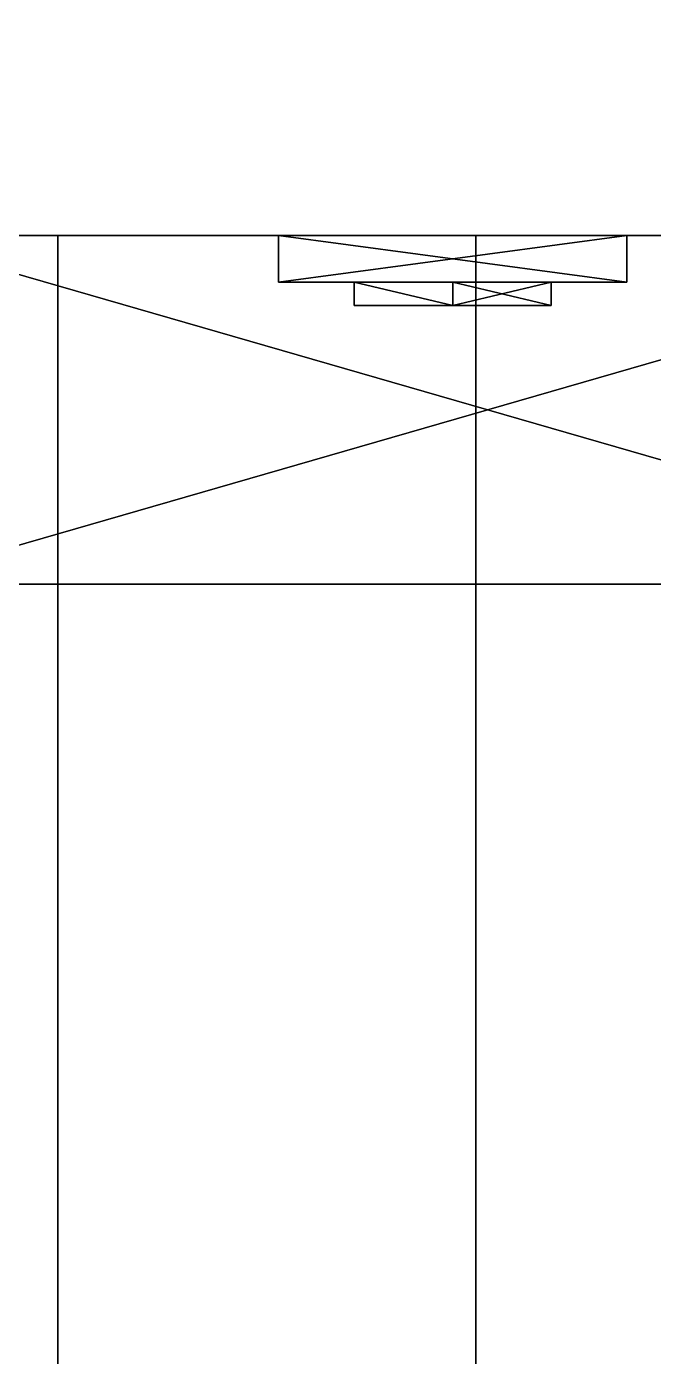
# Model space of a CAD drawing. Extents: x 0 to 5234, y -4951 to 0.
# Drawn here: x 4502.7 to 4529.6, y -2976.1 to -2918.8 of the extents above; entities that cross this region are included whole.
import ezdxf

# ---------------------------------------------------------------- set-up
doc = ezdxf.new("R2010")
doc.units = 0
for name, color, linetype in [('LAYER0', 7, 'CONTINUOUS'), ('LAYER127', 7, 'CONTINUOUS'), ('LAYER131', 7, 'CONTINUOUS'), ('LAYER134', 7, 'CONTINUOUS'), ('LAYER140', 7, 'CONTINUOUS'), ('LAYER184', 253, 'CONTINUOUS'), ('LAYER186', 253, 'CONTINUOUS'), ('LAYER188', 253, 'CONTINUOUS'), ('LAYER190', 253, 'CONTINUOUS'), ('LAYER192', 253, 'CONTINUOUS')]:
    doc.layers.add(name, color=color, linetype=linetype)

msp = doc.modelspace()

# ---------------------------------------------------------------- linework, layer by layer
at = {"layer": 'LAYER0', "invisible_edges": 1}
for points in [[(5234, 0), (0, -4951), (0, 0), (5234, 0)], [(5234, -4951, 5), (0, 0, 5), (0, -4951, 5), (5234, -4951, 5)], [(0, 0, 5), (5234, -4951, 5), (5234, 0, 5), (0, 0, 5)], [(0, -4951), (5234, 0), (5234, -4951), (0, -4951)]]:
    msp.add_3dface(points, dxfattribs=at)
at = {"layer": 'LAYER127', "invisible_edges": 1}
for points in [[(5064, -2909.831, 5), (4484, -2927.831, 5), (4484, -2909.831, 5), (5064, -2909.831, 5)], [(4484, -2927.831, 5), (5064, -2909.831, 5), (5064, -2927.831, 5), (4484, -2927.831, 5)], [(5064, -2927.831, 2355), (4484, -2909.831, 2355), (4484, -2927.831, 2355), (5064, -2927.831, 2355)], [(4484, -2909.831, 2355), (5064, -2927.831, 2355), (5064, -2909.831, 2355), (4484, -2909.831, 2355)], [(5064, -2927.831, 2355), (4484, -2927.831, 5), (5064, -2927.831, 5), (5064, -2927.831, 2355)], [(4484, -2927.831, 5), (5064, -2927.831, 2355), (4484, -2927.831, 2355), (4484, -2927.831, 5)]]:
    msp.add_3dface(points, dxfattribs=at)
at = {"layer": 'LAYER131', "invisible_edges": 1}
for points in [[(5064, -3827.171, 85), (4484, -2927.831, 85), (5064, -2927.831, 85), (5064, -3827.171, 85)], [(4484, -2927.831, 85), (5064, -3827.171, 85), (4484, -3827.171, 85), (4484, -2927.831, 85)], [(5064, -2927.831, 103), (4484, -2927.831, 85), (4484, -2927.831, 103), (5064, -2927.831, 103)], [(4484, -2927.831, 85), (5064, -2927.831, 103), (5064, -2927.831, 85), (4484, -2927.831, 85)], [(4484, -3827.171, 103), (5064, -2927.831, 103), (4484, -2927.831, 103), (4484, -3827.171, 103)], [(5064, -2927.831, 103), (4484, -3827.171, 103), (5064, -3827.171, 103), (5064, -2927.831, 103)]]:
    msp.add_3dface(points, dxfattribs=at)
at = {"layer": 'LAYER134', "invisible_edges": 1}
for points in [[(4504, -2927.831, 85), (4522, -2927.831, 5), (4504, -2927.831, 5), (4504, -2927.831, 85)], [(4522, -2927.831, 5), (4504, -2927.831, 85), (4522, -2927.831, 85), (4522, -2927.831, 5)], [(4504, -3827.171, 5), (4522, -2927.831, 5), (4522, -3827.171, 5), (4504, -3827.171, 5)], [(4522, -2927.831, 5), (4504, -3827.171, 5), (4504, -2927.831, 5), (4522, -2927.831, 5)], [(4504, -2927.831, 85), (4522, -3827.171, 85), (4522, -2927.831, 85), (4504, -2927.831, 85)], [(4522, -3827.171, 85), (4504, -2927.831, 85), (4504, -3827.171, 85), (4522, -3827.171, 85)], [(4504, -3827.171, 5), (4504, -2927.831, 85), (4504, -2927.831, 5), (4504, -3827.171, 5)], [(4504, -2927.831, 85), (4504, -3827.171, 5), (4504, -3827.171, 85), (4504, -2927.831, 85)], [(4522, -3827.171, 85), (4522, -2927.831, 5), (4522, -2927.831, 85), (4522, -3827.171, 85)], [(4522, -2927.831, 5), (4522, -3827.171, 85), (4522, -3827.171, 5), (4522, -2927.831, 5)]]:
    msp.add_3dface(points, dxfattribs=at)
at = {"layer": 'LAYER140', "invisible_edges": 1}
for points in [[(5064, -2927.831, 2354), (4484, -3827.171, 2354), (5064, -3827.171, 2354), (5064, -2927.831, 2354)], [(4484, -3827.171, 2354), (5064, -2927.831, 2354), (4484, -2927.831, 2354), (4484, -3827.171, 2354)], [(5064, -2927.831, 2354), (4484, -2927.831, 2336), (4484, -2927.831, 2354), (5064, -2927.831, 2354)], [(4484, -2927.831, 2336), (5064, -2927.831, 2354), (5064, -2927.831, 2336), (4484, -2927.831, 2336)], [(4484, -2927.831, 2336), (5064, -3827.171, 2336), (4484, -3827.171, 2336), (4484, -2927.831, 2336)], [(5064, -3827.171, 2336), (4484, -2927.831, 2336), (5064, -2927.831, 2336), (5064, -3827.171, 2336)]]:
    msp.add_3dface(points, dxfattribs=at)
at = {"layer": 'LAYER184'}
for points in [[(4548.5, -2927.831, 181.2174), (4496.5, -2942.831, 181.2174), (4496.5, -2927.831, 181.2174), (4548.5, -2927.831, 181.2174)], [(4548.5, -2942.831, 181.2174), (4496.5, -2942.831, 181.2174), (4548.5, -2927.831, 181.2174), (4548.5, -2942.831, 181.2174)], [(4496.5, -2927.831, 194.7826), (4548.5, -2942.831, 194.7826), (4548.5, -2927.831, 194.7826), (4496.5, -2927.831, 194.7826)], [(4496.5, -2942.831, 194.7826), (4548.5, -2942.831, 194.7826), (4496.5, -2927.831, 194.7826), (4496.5, -2942.831, 194.7826)], [(4528.5, -2927.831, 214), (4513.5, -2927.831, 214), (4513.5, -2929.831, 214), (4528.5, -2927.831, 214)], [(4528.5, -2929.831, 214), (4528.5, -2927.831, 214), (4513.5, -2929.831, 214), (4528.5, -2929.831, 214)], [(4513.5, -2927.831, 162), (4528.5, -2927.831, 162), (4528.5, -2929.831, 162), (4513.5, -2927.831, 162)], [(4513.5, -2929.831, 162), (4513.5, -2927.831, 162), (4528.5, -2929.831, 162), (4513.5, -2929.831, 162)], [(4513.5, -2929.831, 214), (4513.5, -2927.831, 214), (4513.5, -2927.831, 162), (4513.5, -2929.831, 214)], [(4513.5, -2929.831, 162), (4513.5, -2929.831, 214), (4513.5, -2927.831, 162), (4513.5, -2929.831, 162)], [(4528.5, -2927.831, 162), (4528.5, -2927.831, 214), (4528.5, -2929.831, 214), (4528.5, -2927.831, 162)], [(4528.5, -2929.831, 162), (4528.5, -2927.831, 162), (4528.5, -2929.831, 214), (4528.5, -2929.831, 162)], [(4528.5, -2929.831, 214), (4513.5, -2929.831, 214), (4513.5, -2929.831, 162), (4528.5, -2929.831, 214)], [(4528.5, -2929.831, 162), (4528.5, -2929.831, 214), (4513.5, -2929.831, 162), (4528.5, -2929.831, 162)], [(4516.76, -2929.831, 206.087), (4521, -2930.831, 201.2939), (4516.76, -2930.831, 206.087), (4516.76, -2929.831, 206.087)], [(4521, -2929.831, 201.2939), (4521, -2930.831, 201.2939), (4516.76, -2929.831, 206.087), (4521, -2929.831, 201.2939)], [(4516.76, -2929.831, 206.087), (4521, -2929.831, 201.2939), (4521, -2929.831, 210.88), (4516.76, -2929.831, 206.087)], [(4516.76, -2929.831, 206.087), (4521, -2930.831, 210.88), (4521, -2929.831, 210.88), (4516.76, -2929.831, 206.087)], [(4516.76, -2930.831, 206.087), (4521, -2930.831, 210.88), (4516.76, -2929.831, 206.087), (4516.76, -2930.831, 206.087)], [(4516.76, -2929.831, 169.913), (4521, -2930.831, 165.12), (4516.76, -2930.831, 169.913), (4516.76, -2929.831, 169.913)], [(4521, -2929.831, 165.12), (4521, -2930.831, 165.12), (4516.76, -2929.831, 169.913), (4521, -2929.831, 165.12)], [(4516.76, -2929.831, 169.913), (4521, -2929.831, 165.12), (4521, -2929.831, 174.7061), (4516.76, -2929.831, 169.913)], [(4516.76, -2929.831, 169.913), (4521, -2930.831, 174.7061), (4521, -2929.831, 174.7061), (4516.76, -2929.831, 169.913)], [(4516.76, -2930.831, 169.913), (4521, -2930.831, 174.7061), (4516.76, -2929.831, 169.913), (4516.76, -2930.831, 169.913)], [(4521, -2929.831, 201.2939), (4525.24, -2930.831, 206.087), (4521, -2930.831, 201.2939), (4521, -2929.831, 201.2939)], [(4525.24, -2929.831, 206.087), (4525.24, -2930.831, 206.087), (4521, -2929.831, 201.2939), (4525.24, -2929.831, 206.087)], [(4525.24, -2929.831, 206.087), (4521, -2930.831, 210.88), (4525.24, -2930.831, 206.087), (4525.24, -2929.831, 206.087)], [(4521, -2929.831, 210.88), (4521, -2930.831, 210.88), (4525.24, -2929.831, 206.087), (4521, -2929.831, 210.88)], [(4521, -2929.831, 201.2939), (4525.24, -2929.831, 206.087), (4521, -2929.831, 210.88), (4521, -2929.831, 201.2939)], [(4521, -2929.831, 165.12), (4525.24, -2930.831, 169.913), (4521, -2930.831, 165.12), (4521, -2929.831, 165.12)], [(4525.24, -2929.831, 169.913), (4525.24, -2930.831, 169.913), (4521, -2929.831, 165.12), (4525.24, -2929.831, 169.913)], [(4525.24, -2929.831, 169.913), (4521, -2930.831, 174.7061), (4525.24, -2930.831, 169.913), (4525.24, -2929.831, 169.913)], [(4521, -2929.831, 174.7061), (4521, -2930.831, 174.7061), (4525.24, -2929.831, 169.913), (4521, -2929.831, 174.7061)], [(4521, -2929.831, 165.12), (4525.24, -2929.831, 169.913), (4521, -2929.831, 174.7061), (4521, -2929.831, 165.12)], [(4516.76, -2930.831, 206.087), (4525.24, -2930.831, 206.087), (4521, -2930.831, 210.88), (4516.76, -2930.831, 206.087)], [(4521, -2930.831, 201.2939), (4525.24, -2930.831, 206.087), (4516.76, -2930.831, 206.087), (4521, -2930.831, 201.2939)], [(4516.76, -2930.831, 169.913), (4525.24, -2930.831, 169.913), (4521, -2930.831, 174.7061), (4516.76, -2930.831, 169.913)], [(4521, -2930.831, 165.12), (4525.24, -2930.831, 169.913), (4516.76, -2930.831, 169.913), (4521, -2930.831, 165.12)], [(4548.5, -2942.831, 181.2174), (4496.5, -2942.831, 194.7826), (4496.5, -2942.831, 181.2174), (4548.5, -2942.831, 181.2174)], [(4548.5, -2942.831, 194.7826), (4496.5, -2942.831, 194.7826), (4548.5, -2942.831, 181.2174), (4548.5, -2942.831, 194.7826)]]:
    msp.add_3dface(points, dxfattribs=at)
at = {"layer": 'LAYER186'}
for points in [[(4548.5, -2927.831, 697.2174), (4496.5, -2942.831, 697.2174), (4496.5, -2927.831, 697.2174), (4548.5, -2927.831, 697.2174)], [(4548.5, -2942.831, 697.2174), (4496.5, -2942.831, 697.2174), (4548.5, -2927.831, 697.2174), (4548.5, -2942.831, 697.2174)], [(4496.5, -2927.831, 710.7826), (4548.5, -2942.831, 710.7826), (4548.5, -2927.831, 710.7826), (4496.5, -2927.831, 710.7826)], [(4496.5, -2942.831, 710.7826), (4548.5, -2942.831, 710.7826), (4496.5, -2927.831, 710.7826), (4496.5, -2942.831, 710.7826)], [(4528.5, -2927.831, 730), (4513.5, -2927.831, 730), (4513.5, -2929.831, 730), (4528.5, -2927.831, 730)], [(4528.5, -2929.831, 730), (4528.5, -2927.831, 730), (4513.5, -2929.831, 730), (4528.5, -2929.831, 730)], [(4513.5, -2927.831, 678), (4528.5, -2927.831, 678), (4528.5, -2929.831, 678), (4513.5, -2927.831, 678)], [(4513.5, -2929.831, 678), (4513.5, -2927.831, 678), (4528.5, -2929.831, 678), (4513.5, -2929.831, 678)], [(4513.5, -2929.831, 730), (4513.5, -2927.831, 730), (4513.5, -2927.831, 678), (4513.5, -2929.831, 730)], [(4513.5, -2929.831, 678), (4513.5, -2929.831, 730), (4513.5, -2927.831, 678), (4513.5, -2929.831, 678)], [(4528.5, -2927.831, 678), (4528.5, -2927.831, 730), (4528.5, -2929.831, 730), (4528.5, -2927.831, 678)], [(4528.5, -2929.831, 678), (4528.5, -2927.831, 678), (4528.5, -2929.831, 730), (4528.5, -2929.831, 678)], [(4528.5, -2929.831, 730), (4513.5, -2929.831, 730), (4513.5, -2929.831, 678), (4528.5, -2929.831, 730)], [(4528.5, -2929.831, 678), (4528.5, -2929.831, 730), (4513.5, -2929.831, 678), (4528.5, -2929.831, 678)], [(4516.76, -2929.831, 722.087), (4521, -2930.831, 717.2939), (4516.76, -2930.831, 722.087), (4516.76, -2929.831, 722.087)], [(4521, -2929.831, 717.2939), (4521, -2930.831, 717.2939), (4516.76, -2929.831, 722.087), (4521, -2929.831, 717.2939)], [(4516.76, -2929.831, 722.087), (4521, -2929.831, 717.2939), (4521, -2929.831, 726.88), (4516.76, -2929.831, 722.087)], [(4516.76, -2929.831, 722.087), (4521, -2930.831, 726.88), (4521, -2929.831, 726.88), (4516.76, -2929.831, 722.087)], [(4516.76, -2930.831, 722.087), (4521, -2930.831, 726.88), (4516.76, -2929.831, 722.087), (4516.76, -2930.831, 722.087)], [(4516.76, -2929.831, 685.913), (4521, -2930.831, 681.12), (4516.76, -2930.831, 685.913), (4516.76, -2929.831, 685.913)], [(4521, -2929.831, 681.12), (4521, -2930.831, 681.12), (4516.76, -2929.831, 685.913), (4521, -2929.831, 681.12)], [(4516.76, -2929.831, 685.913), (4521, -2929.831, 681.12), (4521, -2929.831, 690.7061), (4516.76, -2929.831, 685.913)], [(4516.76, -2929.831, 685.913), (4521, -2930.831, 690.7061), (4521, -2929.831, 690.7061), (4516.76, -2929.831, 685.913)], [(4516.76, -2930.831, 685.913), (4521, -2930.831, 690.7061), (4516.76, -2929.831, 685.913), (4516.76, -2930.831, 685.913)], [(4521, -2929.831, 717.2939), (4525.24, -2930.831, 722.087), (4521, -2930.831, 717.2939), (4521, -2929.831, 717.2939)], [(4525.24, -2929.831, 722.087), (4525.24, -2930.831, 722.087), (4521, -2929.831, 717.2939), (4525.24, -2929.831, 722.087)], [(4525.24, -2929.831, 722.087), (4521, -2930.831, 726.88), (4525.24, -2930.831, 722.087), (4525.24, -2929.831, 722.087)], [(4521, -2929.831, 726.88), (4521, -2930.831, 726.88), (4525.24, -2929.831, 722.087), (4521, -2929.831, 726.88)], [(4521, -2929.831, 717.2939), (4525.24, -2929.831, 722.087), (4521, -2929.831, 726.88), (4521, -2929.831, 717.2939)], [(4521, -2929.831, 681.12), (4525.24, -2930.831, 685.913), (4521, -2930.831, 681.12), (4521, -2929.831, 681.12)], [(4525.24, -2929.831, 685.913), (4525.24, -2930.831, 685.913), (4521, -2929.831, 681.12), (4525.24, -2929.831, 685.913)], [(4525.24, -2929.831, 685.913), (4521, -2930.831, 690.7061), (4525.24, -2930.831, 685.913), (4525.24, -2929.831, 685.913)], [(4521, -2929.831, 690.7061), (4521, -2930.831, 690.7061), (4525.24, -2929.831, 685.913), (4521, -2929.831, 690.7061)], [(4521, -2929.831, 681.12), (4525.24, -2929.831, 685.913), (4521, -2929.831, 690.7061), (4521, -2929.831, 681.12)], [(4516.76, -2930.831, 722.087), (4525.24, -2930.831, 722.087), (4521, -2930.831, 726.88), (4516.76, -2930.831, 722.087)], [(4521, -2930.831, 717.2939), (4525.24, -2930.831, 722.087), (4516.76, -2930.831, 722.087), (4521, -2930.831, 717.2939)], [(4516.76, -2930.831, 685.913), (4525.24, -2930.831, 685.913), (4521, -2930.831, 690.7061), (4516.76, -2930.831, 685.913)], [(4521, -2930.831, 681.12), (4525.24, -2930.831, 685.913), (4516.76, -2930.831, 685.913), (4521, -2930.831, 681.12)], [(4548.5, -2942.831, 697.2174), (4496.5, -2942.831, 710.7826), (4496.5, -2942.831, 697.2174), (4548.5, -2942.831, 697.2174)], [(4548.5, -2942.831, 710.7826), (4496.5, -2942.831, 710.7826), (4548.5, -2942.831, 697.2174), (4548.5, -2942.831, 710.7826)]]:
    msp.add_3dface(points, dxfattribs=at)
at = {"layer": 'LAYER188'}
for points in [[(4548.5, -2927.831, 1213.217), (4496.5, -2942.831, 1213.217), (4496.5, -2927.831, 1213.217), (4548.5, -2927.831, 1213.217)], [(4548.5, -2942.831, 1213.217), (4496.5, -2942.831, 1213.217), (4548.5, -2927.831, 1213.217), (4548.5, -2942.831, 1213.217)], [(4496.5, -2927.831, 1226.783), (4548.5, -2942.831, 1226.783), (4548.5, -2927.831, 1226.783), (4496.5, -2927.831, 1226.783)], [(4496.5, -2942.831, 1226.783), (4548.5, -2942.831, 1226.783), (4496.5, -2927.831, 1226.783), (4496.5, -2942.831, 1226.783)], [(4528.5, -2927.831, 1246), (4513.5, -2927.831, 1246), (4513.5, -2929.831, 1246), (4528.5, -2927.831, 1246)], [(4528.5, -2929.831, 1246), (4528.5, -2927.831, 1246), (4513.5, -2929.831, 1246), (4528.5, -2929.831, 1246)], [(4513.5, -2927.831, 1194), (4528.5, -2927.831, 1194), (4528.5, -2929.831, 1194), (4513.5, -2927.831, 1194)], [(4513.5, -2929.831, 1194), (4513.5, -2927.831, 1194), (4528.5, -2929.831, 1194), (4513.5, -2929.831, 1194)], [(4513.5, -2929.831, 1246), (4513.5, -2927.831, 1246), (4513.5, -2927.831, 1194), (4513.5, -2929.831, 1246)], [(4513.5, -2929.831, 1194), (4513.5, -2929.831, 1246), (4513.5, -2927.831, 1194), (4513.5, -2929.831, 1194)], [(4528.5, -2927.831, 1194), (4528.5, -2927.831, 1246), (4528.5, -2929.831, 1246), (4528.5, -2927.831, 1194)], [(4528.5, -2929.831, 1194), (4528.5, -2927.831, 1194), (4528.5, -2929.831, 1246), (4528.5, -2929.831, 1194)], [(4528.5, -2929.831, 1246), (4513.5, -2929.831, 1246), (4513.5, -2929.831, 1194), (4528.5, -2929.831, 1246)], [(4528.5, -2929.831, 1194), (4528.5, -2929.831, 1246), (4513.5, -2929.831, 1194), (4528.5, -2929.831, 1194)], [(4516.76, -2929.831, 1238.087), (4521, -2930.831, 1233.294), (4516.76, -2930.831, 1238.087), (4516.76, -2929.831, 1238.087)], [(4521, -2929.831, 1233.294), (4521, -2930.831, 1233.294), (4516.76, -2929.831, 1238.087), (4521, -2929.831, 1233.294)], [(4516.76, -2929.831, 1238.087), (4521, -2929.831, 1233.294), (4521, -2929.831, 1242.88), (4516.76, -2929.831, 1238.087)], [(4516.76, -2929.831, 1238.087), (4521, -2930.831, 1242.88), (4521, -2929.831, 1242.88), (4516.76, -2929.831, 1238.087)], [(4516.76, -2930.831, 1238.087), (4521, -2930.831, 1242.88), (4516.76, -2929.831, 1238.087), (4516.76, -2930.831, 1238.087)], [(4516.76, -2929.831, 1201.913), (4521, -2930.831, 1197.12), (4516.76, -2930.831, 1201.913), (4516.76, -2929.831, 1201.913)], [(4521, -2929.831, 1197.12), (4521, -2930.831, 1197.12), (4516.76, -2929.831, 1201.913), (4521, -2929.831, 1197.12)], [(4516.76, -2929.831, 1201.913), (4521, -2929.831, 1197.12), (4521, -2929.831, 1206.706), (4516.76, -2929.831, 1201.913)], [(4516.76, -2929.831, 1201.913), (4521, -2930.831, 1206.706), (4521, -2929.831, 1206.706), (4516.76, -2929.831, 1201.913)], [(4516.76, -2930.831, 1201.913), (4521, -2930.831, 1206.706), (4516.76, -2929.831, 1201.913), (4516.76, -2930.831, 1201.913)], [(4521, -2929.831, 1233.294), (4525.24, -2930.831, 1238.087), (4521, -2930.831, 1233.294), (4521, -2929.831, 1233.294)], [(4525.24, -2929.831, 1238.087), (4525.24, -2930.831, 1238.087), (4521, -2929.831, 1233.294), (4525.24, -2929.831, 1238.087)], [(4525.24, -2929.831, 1238.087), (4521, -2930.831, 1242.88), (4525.24, -2930.831, 1238.087), (4525.24, -2929.831, 1238.087)], [(4521, -2929.831, 1242.88), (4521, -2930.831, 1242.88), (4525.24, -2929.831, 1238.087), (4521, -2929.831, 1242.88)], [(4521, -2929.831, 1233.294), (4525.24, -2929.831, 1238.087), (4521, -2929.831, 1242.88), (4521, -2929.831, 1233.294)], [(4521, -2929.831, 1197.12), (4525.24, -2930.831, 1201.913), (4521, -2930.831, 1197.12), (4521, -2929.831, 1197.12)], [(4525.24, -2929.831, 1201.913), (4525.24, -2930.831, 1201.913), (4521, -2929.831, 1197.12), (4525.24, -2929.831, 1201.913)], [(4525.24, -2929.831, 1201.913), (4521, -2930.831, 1206.706), (4525.24, -2930.831, 1201.913), (4525.24, -2929.831, 1201.913)], [(4521, -2929.831, 1206.706), (4521, -2930.831, 1206.706), (4525.24, -2929.831, 1201.913), (4521, -2929.831, 1206.706)], [(4521, -2929.831, 1197.12), (4525.24, -2929.831, 1201.913), (4521, -2929.831, 1206.706), (4521, -2929.831, 1197.12)], [(4516.76, -2930.831, 1238.087), (4525.24, -2930.831, 1238.087), (4521, -2930.831, 1242.88), (4516.76, -2930.831, 1238.087)], [(4521, -2930.831, 1233.294), (4525.24, -2930.831, 1238.087), (4516.76, -2930.831, 1238.087), (4521, -2930.831, 1233.294)], [(4516.76, -2930.831, 1201.913), (4525.24, -2930.831, 1201.913), (4521, -2930.831, 1206.706), (4516.76, -2930.831, 1201.913)], [(4521, -2930.831, 1197.12), (4525.24, -2930.831, 1201.913), (4516.76, -2930.831, 1201.913), (4521, -2930.831, 1197.12)], [(4548.5, -2942.831, 1213.217), (4496.5, -2942.831, 1226.783), (4496.5, -2942.831, 1213.217), (4548.5, -2942.831, 1213.217)], [(4548.5, -2942.831, 1226.783), (4496.5, -2942.831, 1226.783), (4548.5, -2942.831, 1213.217), (4548.5, -2942.831, 1226.783)]]:
    msp.add_3dface(points, dxfattribs=at)
at = {"layer": 'LAYER190'}
for points in [[(4548.5, -2927.831, 1729.217), (4496.5, -2942.831, 1729.217), (4496.5, -2927.831, 1729.217), (4548.5, -2927.831, 1729.217)], [(4548.5, -2942.831, 1729.217), (4496.5, -2942.831, 1729.217), (4548.5, -2927.831, 1729.217), (4548.5, -2942.831, 1729.217)], [(4496.5, -2927.831, 1742.783), (4548.5, -2942.831, 1742.783), (4548.5, -2927.831, 1742.783), (4496.5, -2927.831, 1742.783)], [(4496.5, -2942.831, 1742.783), (4548.5, -2942.831, 1742.783), (4496.5, -2927.831, 1742.783), (4496.5, -2942.831, 1742.783)], [(4528.5, -2927.831, 1762), (4513.5, -2927.831, 1762), (4513.5, -2929.831, 1762), (4528.5, -2927.831, 1762)], [(4528.5, -2929.831, 1762), (4528.5, -2927.831, 1762), (4513.5, -2929.831, 1762), (4528.5, -2929.831, 1762)], [(4513.5, -2927.831, 1710), (4528.5, -2927.831, 1710), (4528.5, -2929.831, 1710), (4513.5, -2927.831, 1710)], [(4513.5, -2929.831, 1710), (4513.5, -2927.831, 1710), (4528.5, -2929.831, 1710), (4513.5, -2929.831, 1710)], [(4513.5, -2929.831, 1762), (4513.5, -2927.831, 1762), (4513.5, -2927.831, 1710), (4513.5, -2929.831, 1762)], [(4513.5, -2929.831, 1710), (4513.5, -2929.831, 1762), (4513.5, -2927.831, 1710), (4513.5, -2929.831, 1710)], [(4528.5, -2927.831, 1710), (4528.5, -2927.831, 1762), (4528.5, -2929.831, 1762), (4528.5, -2927.831, 1710)], [(4528.5, -2929.831, 1710), (4528.5, -2927.831, 1710), (4528.5, -2929.831, 1762), (4528.5, -2929.831, 1710)], [(4528.5, -2929.831, 1762), (4513.5, -2929.831, 1762), (4513.5, -2929.831, 1710), (4528.5, -2929.831, 1762)], [(4528.5, -2929.831, 1710), (4528.5, -2929.831, 1762), (4513.5, -2929.831, 1710), (4528.5, -2929.831, 1710)], [(4516.76, -2929.831, 1754.087), (4521, -2930.831, 1749.294), (4516.76, -2930.831, 1754.087), (4516.76, -2929.831, 1754.087)], [(4521, -2929.831, 1749.294), (4521, -2930.831, 1749.294), (4516.76, -2929.831, 1754.087), (4521, -2929.831, 1749.294)], [(4516.76, -2929.831, 1754.087), (4521, -2929.831, 1749.294), (4521, -2929.831, 1758.88), (4516.76, -2929.831, 1754.087)], [(4516.76, -2929.831, 1754.087), (4521, -2930.831, 1758.88), (4521, -2929.831, 1758.88), (4516.76, -2929.831, 1754.087)], [(4516.76, -2930.831, 1754.087), (4521, -2930.831, 1758.88), (4516.76, -2929.831, 1754.087), (4516.76, -2930.831, 1754.087)], [(4516.76, -2929.831, 1717.913), (4521, -2930.831, 1713.12), (4516.76, -2930.831, 1717.913), (4516.76, -2929.831, 1717.913)], [(4521, -2929.831, 1713.12), (4521, -2930.831, 1713.12), (4516.76, -2929.831, 1717.913), (4521, -2929.831, 1713.12)], [(4516.76, -2929.831, 1717.913), (4521, -2929.831, 1713.12), (4521, -2929.831, 1722.706), (4516.76, -2929.831, 1717.913)], [(4516.76, -2929.831, 1717.913), (4521, -2930.831, 1722.706), (4521, -2929.831, 1722.706), (4516.76, -2929.831, 1717.913)], [(4516.76, -2930.831, 1717.913), (4521, -2930.831, 1722.706), (4516.76, -2929.831, 1717.913), (4516.76, -2930.831, 1717.913)], [(4521, -2929.831, 1749.294), (4525.24, -2930.831, 1754.087), (4521, -2930.831, 1749.294), (4521, -2929.831, 1749.294)], [(4525.24, -2929.831, 1754.087), (4525.24, -2930.831, 1754.087), (4521, -2929.831, 1749.294), (4525.24, -2929.831, 1754.087)], [(4525.24, -2929.831, 1754.087), (4521, -2930.831, 1758.88), (4525.24, -2930.831, 1754.087), (4525.24, -2929.831, 1754.087)], [(4521, -2929.831, 1758.88), (4521, -2930.831, 1758.88), (4525.24, -2929.831, 1754.087), (4521, -2929.831, 1758.88)], [(4521, -2929.831, 1749.294), (4525.24, -2929.831, 1754.087), (4521, -2929.831, 1758.88), (4521, -2929.831, 1749.294)], [(4521, -2929.831, 1713.12), (4525.24, -2930.831, 1717.913), (4521, -2930.831, 1713.12), (4521, -2929.831, 1713.12)], [(4525.24, -2929.831, 1717.913), (4525.24, -2930.831, 1717.913), (4521, -2929.831, 1713.12), (4525.24, -2929.831, 1717.913)], [(4525.24, -2929.831, 1717.913), (4521, -2930.831, 1722.706), (4525.24, -2930.831, 1717.913), (4525.24, -2929.831, 1717.913)], [(4521, -2929.831, 1722.706), (4521, -2930.831, 1722.706), (4525.24, -2929.831, 1717.913), (4521, -2929.831, 1722.706)], [(4521, -2929.831, 1713.12), (4525.24, -2929.831, 1717.913), (4521, -2929.831, 1722.706), (4521, -2929.831, 1713.12)], [(4516.76, -2930.831, 1754.087), (4525.24, -2930.831, 1754.087), (4521, -2930.831, 1758.88), (4516.76, -2930.831, 1754.087)], [(4521, -2930.831, 1749.294), (4525.24, -2930.831, 1754.087), (4516.76, -2930.831, 1754.087), (4521, -2930.831, 1749.294)], [(4516.76, -2930.831, 1717.913), (4525.24, -2930.831, 1717.913), (4521, -2930.831, 1722.706), (4516.76, -2930.831, 1717.913)], [(4521, -2930.831, 1713.12), (4525.24, -2930.831, 1717.913), (4516.76, -2930.831, 1717.913), (4521, -2930.831, 1713.12)], [(4548.5, -2942.831, 1729.217), (4496.5, -2942.831, 1742.783), (4496.5, -2942.831, 1729.217), (4548.5, -2942.831, 1729.217)], [(4548.5, -2942.831, 1742.783), (4496.5, -2942.831, 1742.783), (4548.5, -2942.831, 1729.217), (4548.5, -2942.831, 1742.783)]]:
    msp.add_3dface(points, dxfattribs=at)
at = {"layer": 'LAYER192'}
for points in [[(4548.5, -2927.831, 2245.217), (4496.5, -2942.831, 2245.217), (4496.5, -2927.831, 2245.217), (4548.5, -2927.831, 2245.217)], [(4548.5, -2942.831, 2245.217), (4496.5, -2942.831, 2245.217), (4548.5, -2927.831, 2245.217), (4548.5, -2942.831, 2245.217)], [(4496.5, -2927.831, 2258.783), (4548.5, -2942.831, 2258.783), (4548.5, -2927.831, 2258.783), (4496.5, -2927.831, 2258.783)], [(4496.5, -2942.831, 2258.783), (4548.5, -2942.831, 2258.783), (4496.5, -2927.831, 2258.783), (4496.5, -2942.831, 2258.783)], [(4528.5, -2927.831, 2278), (4513.5, -2927.831, 2278), (4513.5, -2929.831, 2278), (4528.5, -2927.831, 2278)], [(4528.5, -2929.831, 2278), (4528.5, -2927.831, 2278), (4513.5, -2929.831, 2278), (4528.5, -2929.831, 2278)], [(4513.5, -2927.831, 2226), (4528.5, -2927.831, 2226), (4528.5, -2929.831, 2226), (4513.5, -2927.831, 2226)], [(4513.5, -2929.831, 2226), (4513.5, -2927.831, 2226), (4528.5, -2929.831, 2226), (4513.5, -2929.831, 2226)], [(4513.5, -2929.831, 2278), (4513.5, -2927.831, 2278), (4513.5, -2927.831, 2226), (4513.5, -2929.831, 2278)], [(4513.5, -2929.831, 2226), (4513.5, -2929.831, 2278), (4513.5, -2927.831, 2226), (4513.5, -2929.831, 2226)], [(4528.5, -2927.831, 2226), (4528.5, -2927.831, 2278), (4528.5, -2929.831, 2278), (4528.5, -2927.831, 2226)], [(4528.5, -2929.831, 2226), (4528.5, -2927.831, 2226), (4528.5, -2929.831, 2278), (4528.5, -2929.831, 2226)], [(4528.5, -2929.831, 2278), (4513.5, -2929.831, 2278), (4513.5, -2929.831, 2226), (4528.5, -2929.831, 2278)], [(4528.5, -2929.831, 2226), (4528.5, -2929.831, 2278), (4513.5, -2929.831, 2226), (4528.5, -2929.831, 2226)], [(4516.76, -2929.831, 2270.087), (4521, -2930.831, 2265.294), (4516.76, -2930.831, 2270.087), (4516.76, -2929.831, 2270.087)], [(4521, -2929.831, 2265.294), (4521, -2930.831, 2265.294), (4516.76, -2929.831, 2270.087), (4521, -2929.831, 2265.294)], [(4516.76, -2929.831, 2270.087), (4521, -2929.831, 2265.294), (4521, -2929.831, 2274.88), (4516.76, -2929.831, 2270.087)], [(4516.76, -2929.831, 2270.087), (4521, -2930.831, 2274.88), (4521, -2929.831, 2274.88), (4516.76, -2929.831, 2270.087)], [(4516.76, -2930.831, 2270.087), (4521, -2930.831, 2274.88), (4516.76, -2929.831, 2270.087), (4516.76, -2930.831, 2270.087)], [(4516.76, -2929.831, 2233.913), (4521, -2930.831, 2229.12), (4516.76, -2930.831, 2233.913), (4516.76, -2929.831, 2233.913)], [(4521, -2929.831, 2229.12), (4521, -2930.831, 2229.12), (4516.76, -2929.831, 2233.913), (4521, -2929.831, 2229.12)], [(4516.76, -2929.831, 2233.913), (4521, -2929.831, 2229.12), (4521, -2929.831, 2238.706), (4516.76, -2929.831, 2233.913)], [(4516.76, -2929.831, 2233.913), (4521, -2930.831, 2238.706), (4521, -2929.831, 2238.706), (4516.76, -2929.831, 2233.913)], [(4516.76, -2930.831, 2233.913), (4521, -2930.831, 2238.706), (4516.76, -2929.831, 2233.913), (4516.76, -2930.831, 2233.913)], [(4521, -2929.831, 2265.294), (4525.24, -2930.831, 2270.087), (4521, -2930.831, 2265.294), (4521, -2929.831, 2265.294)], [(4525.24, -2929.831, 2270.087), (4525.24, -2930.831, 2270.087), (4521, -2929.831, 2265.294), (4525.24, -2929.831, 2270.087)], [(4525.24, -2929.831, 2270.087), (4521, -2930.831, 2274.88), (4525.24, -2930.831, 2270.087), (4525.24, -2929.831, 2270.087)], [(4521, -2929.831, 2274.88), (4521, -2930.831, 2274.88), (4525.24, -2929.831, 2270.087), (4521, -2929.831, 2274.88)], [(4521, -2929.831, 2265.294), (4525.24, -2929.831, 2270.087), (4521, -2929.831, 2274.88), (4521, -2929.831, 2265.294)], [(4521, -2929.831, 2229.12), (4525.24, -2930.831, 2233.913), (4521, -2930.831, 2229.12), (4521, -2929.831, 2229.12)], [(4525.24, -2929.831, 2233.913), (4525.24, -2930.831, 2233.913), (4521, -2929.831, 2229.12), (4525.24, -2929.831, 2233.913)], [(4525.24, -2929.831, 2233.913), (4521, -2930.831, 2238.706), (4525.24, -2930.831, 2233.913), (4525.24, -2929.831, 2233.913)], [(4521, -2929.831, 2238.706), (4521, -2930.831, 2238.706), (4525.24, -2929.831, 2233.913), (4521, -2929.831, 2238.706)], [(4521, -2929.831, 2229.12), (4525.24, -2929.831, 2233.913), (4521, -2929.831, 2238.706), (4521, -2929.831, 2229.12)], [(4516.76, -2930.831, 2270.087), (4525.24, -2930.831, 2270.087), (4521, -2930.831, 2274.88), (4516.76, -2930.831, 2270.087)], [(4521, -2930.831, 2265.294), (4525.24, -2930.831, 2270.087), (4516.76, -2930.831, 2270.087), (4521, -2930.831, 2265.294)], [(4516.76, -2930.831, 2233.913), (4525.24, -2930.831, 2233.913), (4521, -2930.831, 2238.706), (4516.76, -2930.831, 2233.913)], [(4521, -2930.831, 2229.12), (4525.24, -2930.831, 2233.913), (4516.76, -2930.831, 2233.913), (4521, -2930.831, 2229.12)], [(4548.5, -2942.831, 2245.217), (4496.5, -2942.831, 2258.783), (4496.5, -2942.831, 2245.217), (4548.5, -2942.831, 2245.217)], [(4548.5, -2942.831, 2258.783), (4496.5, -2942.831, 2258.783), (4548.5, -2942.831, 2245.217), (4548.5, -2942.831, 2258.783)]]:
    msp.add_3dface(points, dxfattribs=at)

doc.saveas('drawing.dxf')
